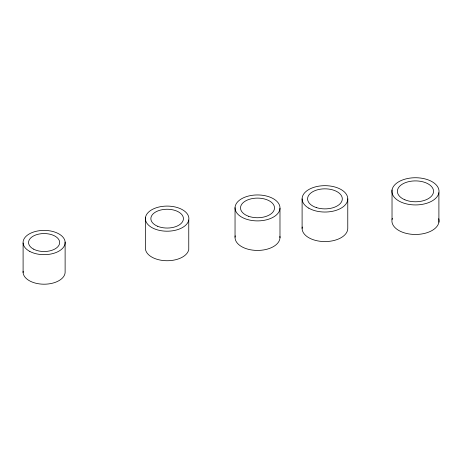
<?xml version="1.0" encoding="UTF-8"?>
<svg xmlns="http://www.w3.org/2000/svg" width="462" height="462" viewBox="0 0 462 462"><rect width="100%" height="100%" fill="white"/><g stroke="black" fill="none" stroke-linecap="round" stroke-linejoin="round"><path stroke-width="0.69" d="M438.9 192.706A23.556 13.6 0 0 1 401.692 202.368A23.556 13.6 0 0 1 405.798 178.933A23.556 13.6 0 0 1 438.9 192.706L438.9 222.234M392.024 189.963L392.024 219.496M347.771 198.856L347.771 228.39A22.834 13.184 0 0 1 323.747 241.557A22.834 13.184 0 0 1 302.229 227.015M302.102 198.856L302.102 228.39M279.978 208.2A22.471 12.976 0 0 1 245.859 219.017A22.471 12.976 0 0 1 246.691 196.552A22.471 12.976 0 0 1 279.978 208.2L279.978 237.734M235.043 207.646L235.043 237.179M188.762 220.022A21.749 12.555 0 0 1 154.268 228.765A21.749 12.555 0 0 1 158.402 207.149A21.749 12.555 0 0 1 188.762 220.022L188.762 249.555A21.749 12.555 0 0 1 164.761 260.66A21.749 12.555 0 0 1 145.524 246.806L145.524 217.273M65.119 242.071L65.119 271.598A21.027 12.139 0 0 1 43.821 284.205A21.027 12.139 0 0 1 23.129 271.263M23.1 243L23.1 272.534M279.903 236.377A22.471 12.976 0 0 1 257.028 250.427A22.471 12.976 0 0 1 235.216 235.828M438.715 218.688A23.556 13.6 0 0 1 415.147 234.465A23.556 13.6 0 0 1 392.319 218.324M157.507 226.224A16.274 9.396 0 0 0 183.322 219.675A16.274 9.396 0 0 0 160.603 210.043A16.274 9.396 0 0 0 157.507 226.224M29.828 251.444A21.027 12.139 0 0 0 64.611 245.224A21.027 12.139 0 0 0 37.89 230.936A21.027 12.139 0 0 0 29.828 251.444M33.541 249.122A15.552 8.98 0 0 0 59.275 244.525A15.552 8.98 0 0 0 39.507 233.957A15.552 8.98 0 0 0 33.541 249.122M248.695 216.314A17.002 9.818 0 0 0 274.509 208.131A17.002 9.818 0 0 0 249.324 199.318A17.002 9.818 0 0 0 248.695 216.314M308.795 208.177A22.834 13.184 0 0 0 346.997 202.269A22.834 13.184 0 0 0 319.028 186.122A22.834 13.184 0 0 0 308.795 208.177M316.256 207.536A17.36 10.025 0 0 0 342.302 198.856A17.36 10.025 0 0 0 316.256 190.177A17.36 10.025 0 0 0 316.256 207.536M404.891 199.803A18.087 10.441 0 0 0 433.454 192.383A18.087 10.441 0 0 0 408.044 181.814A18.087 10.441 0 0 0 404.891 199.803"/></g></svg>
